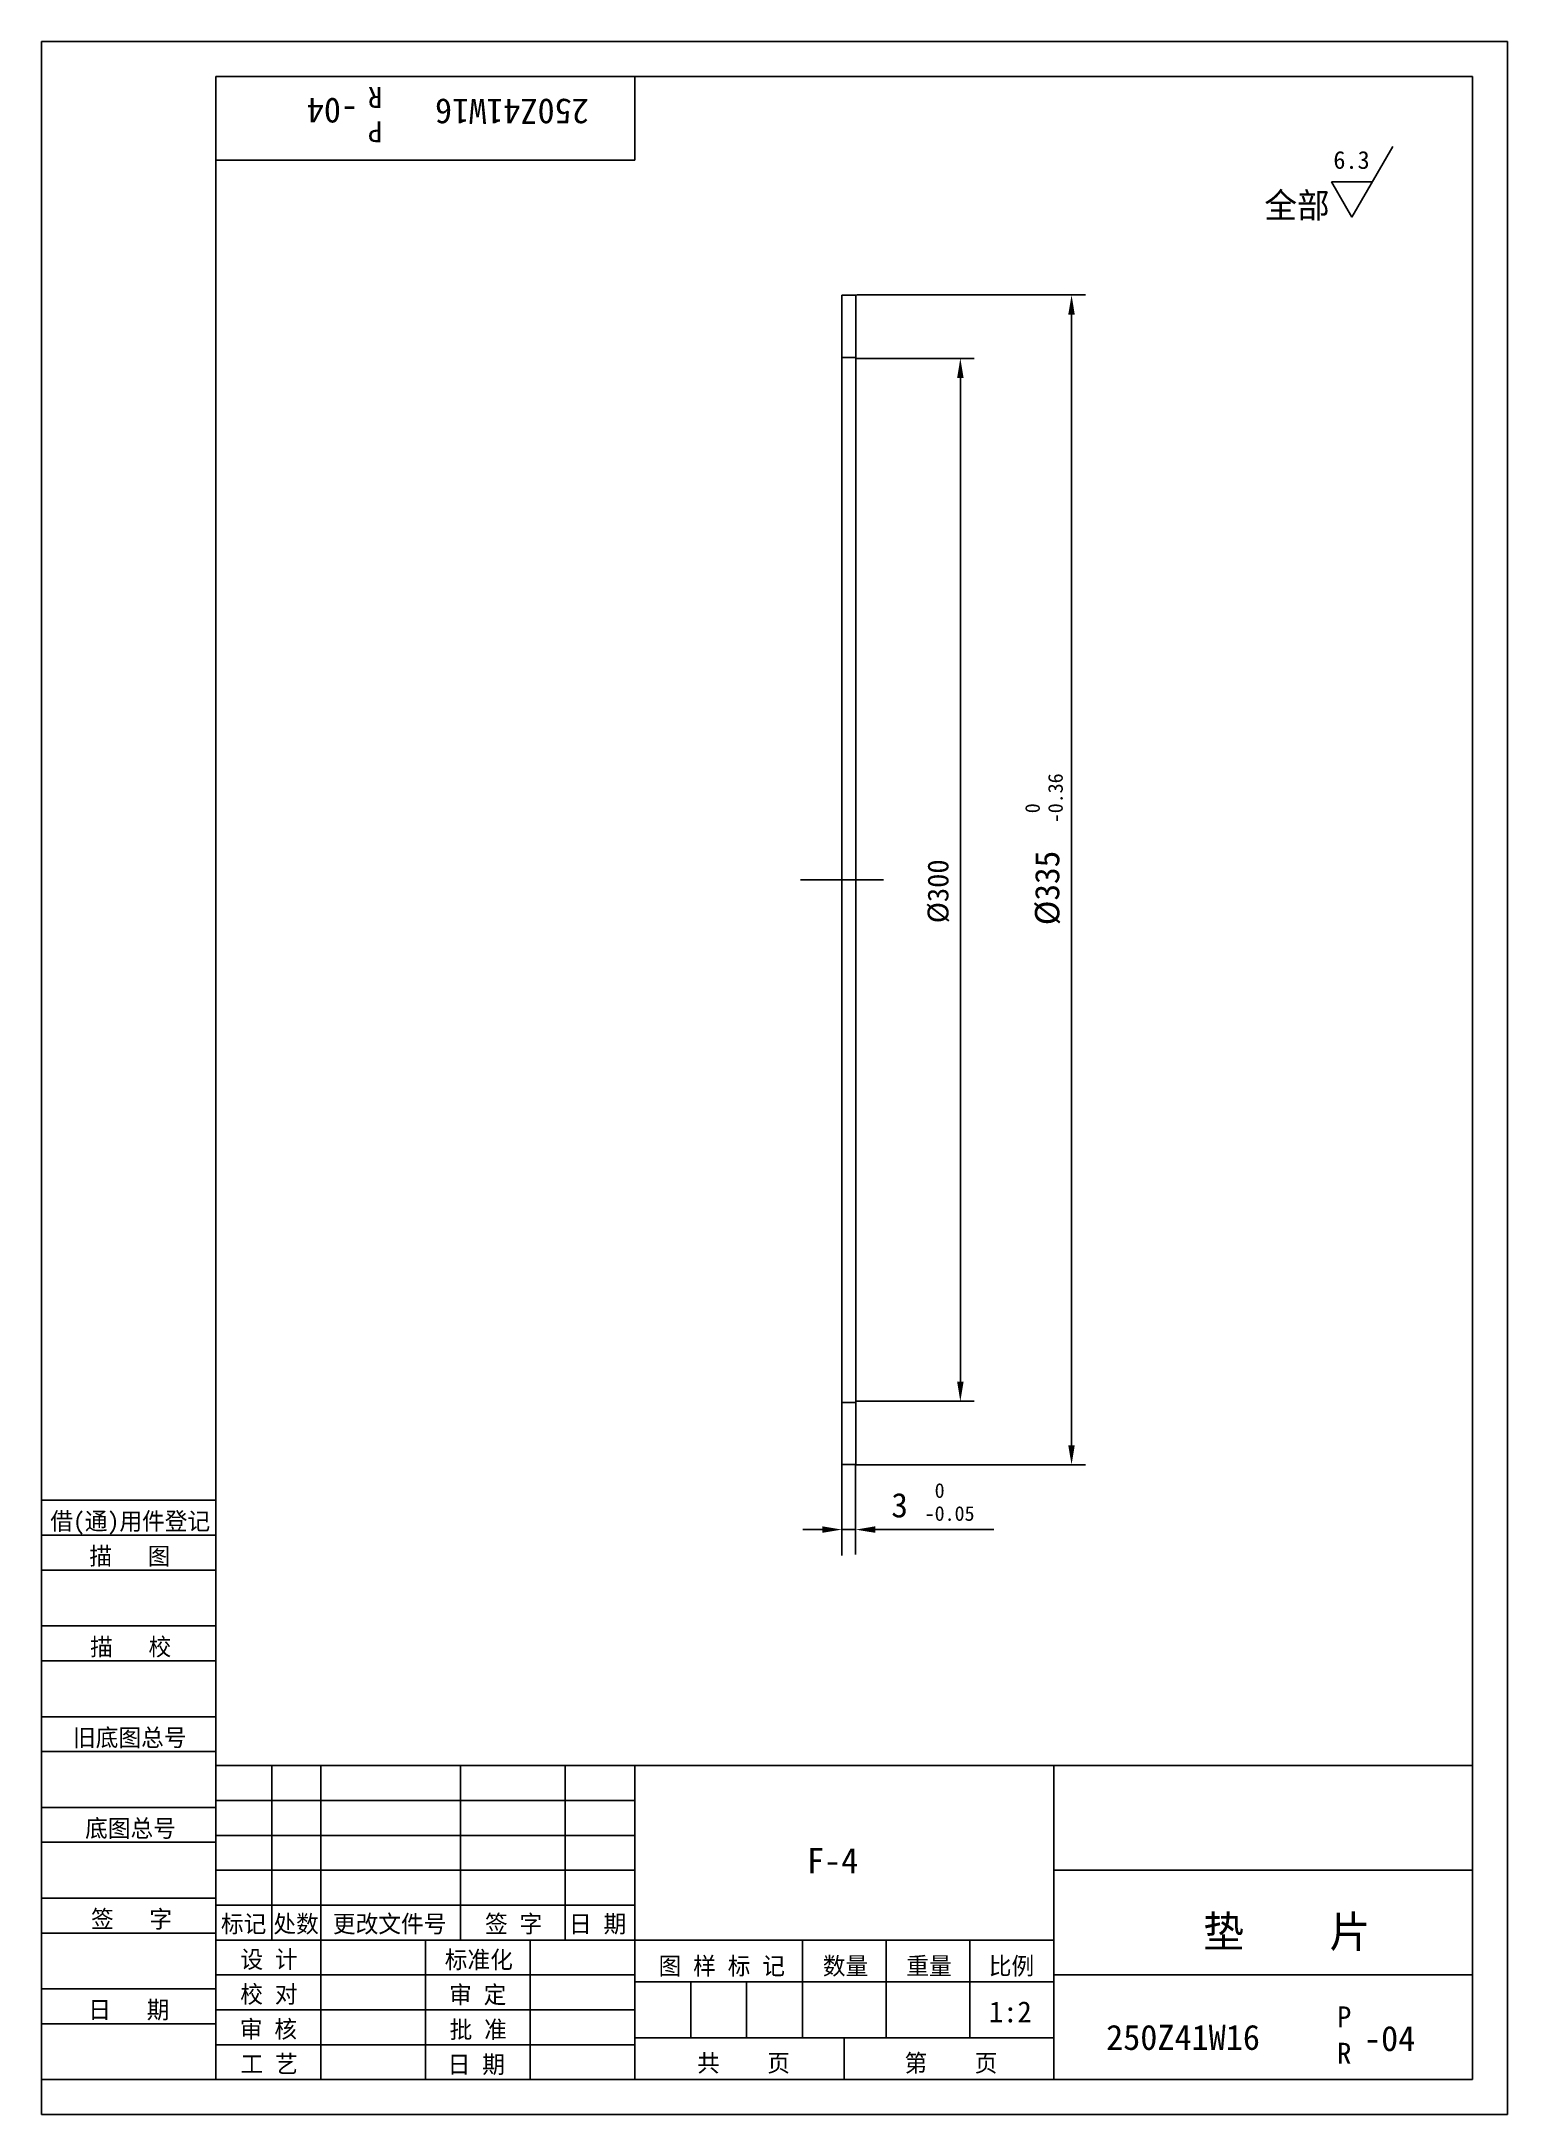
# Model space of a CAD drawing. Header units: metres. Extents: x 0 to 210, y 0 to 297.
import ezdxf

# ---------------------------------------------------------------- set-up
doc = ezdxf.new("R2010")
doc.units = ezdxf.units.M
for name, color, linetype in [('C', 6, 'Continuous'), ('D', 1, 'Continuous'), ('FL', 5, 'Continuous'), ('T', 7, 'Continuous'), ('TL', 4, 'Continuous')]:
    doc.layers.add(name, color=color, linetype=linetype)

# ---------------------------------------------------------------- blocks, each defined once
blk = doc.blocks.new('TUKUN4')
at = {"layer": 'FL'}
for p, q in [((0, 297), (0, 0)), ((210, 297), (0, 297)), ((210, 0), (210, 297)), ((0, 78), (25, 78)), ((0, 70), (25, 70)), ((0, 65), (25, 65)), ((0, 57), (25, 57)), ((0, 52), (25, 52)), ((33, 25), (33, 50)), ((40, 5), (40, 50)), ((60, 25), (60, 50)), ((75, 25), (75, 50)), ((25, 45), (85, 45)), ((0, 44), (25, 44)), ((0, 39), (25, 39)), ((25, 40), (85, 40)), ((25, 35), (85, 35)), ((0, 31), (25, 31)), ((25, 30), (85, 30)), ((0, 26), (25, 26)), ((70, 5), (70, 25)), ((0, 18), (25, 18)), ((25, 20), (85, 20)), ((25, 15), (85, 15)), ((0, 13), (25, 13)), ((25, 10), (85, 10)), ((0, 0), (210, 0))]:
    blk.add_line(p, q, dxfattribs=at)
at = {"layer": 'TL'}
for p, q in [((25, 5), (25, 292)), ((205, 292), (25, 292)), ((85, 292), (85, 280)), ((205, 5), (205, 292)), ((85, 280), (25, 280)), ((0, 88), (25, 88)), ((0, 83), (25, 83)), ((205, 50), (25, 50)), ((85, 5), (85, 50)), ((145, 5), (145, 50)), ((205, 35), (145, 35)), ((145, 25), (25, 25)), ((55, 5), (55, 25)), ((109, 11), (109, 25)), ((121, 11), (121, 25)), ((133, 11), (133, 25)), ((85, 19), (145, 19)), ((93, 11), (93, 19)), ((101, 11), (101, 19)), ((205, 20), (145, 20)), ((145, 11), (85, 11)), ((115, 5), (115, 11)), ((0, 5), (205, 5))]:
    blk.add_line(p, q, dxfattribs=at)
at = {"layer": 'T'}
for s, p in [('借(通)用件登记', (1.26, 83.76)), ('描   图', (6.86, 78.76)), ('描   校', (6.98, 65.76)), ('旧底图总号', (4.52, 52.76)), ('底图总号', (6.25, 39.76)), ('签   字', (7.1, 26.76)), ('标记', (25.71, 26.07)), ('处数', (33.22, 26.07)), ('更改文件号', (41.75, 26.07)), ('签 字', (63.53, 26.07)), ('日 期', (75.57, 26.07)), ('设 计', (28.5, 20.99)), ('标准化', (57.77, 20.93)), ('图 样 标 记', (88.4, 20.04)), ('数量', (111.92, 20.04)), ('重量', (123.88, 20.04)), ('比例', (135.7, 20.04)), ('校 对', (28.48, 15.99)), ('审 定', (58.39, 15.93)), ('日   期', (6.72, 13.76)), ('审 核', (28.41, 10.99)), ('批 准', (58.46, 10.93)), ('共    页', (93.91, 6.13)), ('第    页', (123.62, 6.13)), ('工 艺', (28.52, 5.99)), ('日 期', (58.18, 5.93))]:
    blk.add_text(s, height=2.5, dxfattribs=at).set_placement(p)

msp = doc.modelspace()

# ---------------------------------------------------------------- linework, layer by layer
at = {"layer": 'C'}
msp.add_line((108.73, 176.88), (120.6, 176.88), dxfattribs=at)
at = {"layer": 'D'}
for p, q in [((193.57, 281.97), (187.72, 271.83)), ((187.72, 271.83), (184.79, 276.9)), ((184.79, 276.9), (190.65, 276.9)), ((116.73, 260.68), (149.55, 260.68)), ((147.55, 95.89), (147.55, 257.88)), ((116.73, 251.6), (133.62, 251.6)), ((131.62, 248.8), (131.62, 104.98)), ((116.73, 102.18), (133.62, 102.18)), ((114.65, 93.17), (114.65, 84.78)), ((116.62, 93.17), (116.62, 84.78)), ((116.73, 93.09), (149.55, 93.09)), ((111.85, 83.8), (109.05, 83.8)), ((114.65, 84.78), (114.65, 80.09)), ((114.65, 83.8), (116.62, 83.8)), ((116.62, 84.78), (116.62, 80.24)), ((119.42, 83.8), (122.22, 83.8)), ((122.22, 83.8), (124.64, 83.8)), ((124.64, 83.8), (136.42, 83.8))]:
    msp.add_line(p, q, dxfattribs=at)
for points in [[(147.08, 257.88), (148.01, 257.88), (147.55, 260.68)], [(131.16, 248.8), (132.09, 248.8), (131.62, 251.6)], [(131.16, 104.98), (132.09, 104.98), (131.62, 102.18)], [(147.08, 95.89), (148.01, 95.89), (147.55, 93.09)], [(111.85, 84.27), (111.85, 83.34), (114.65, 83.8)], [(119.42, 84.27), (119.42, 83.34), (116.62, 83.8)]]:
    msp.add_solid(points, dxfattribs=at)
at = {"layer": 'TL'}
for p, q in [((116.64, 260.63), (114.64, 260.63)), ((114.64, 260.63), (114.64, 251.69)), ((116.64, 251.88), (116.64, 260.63)), ((114.64, 251.69), (114.64, 176.88)), ((116.58, 251.72), (114.65, 251.72)), ((116.64, 176.88), (116.64, 251.88)), ((114.64, 102.06), (114.64, 176.87)), ((116.64, 176.87), (116.64, 101.87)), ((114.64, 93.12), (114.64, 102.06)), ((116.58, 102.03), (114.65, 102.03)), ((116.64, 101.87), (116.64, 93.12)), ((116.64, 93.12), (114.64, 93.12))]:
    msp.add_line(p, q, dxfattribs=at)

# ---------------------------------------------------------------- block references
at = {"layer": 'D'}
msp.add_blockref('TUKUN4', (0, 0), dxfattribs=at)

# ---------------------------------------------------------------- texts
for s, height, rotation, p in [('-04', 3.6, 180, (45.35, 288.89)), ('R', 3, 180, (48.81, 290.47)), ('250Z41W16', 3.6, 180, (78.41, 288.78)), ('P', 3, 180, (48.81, 285.56)), ('-0.36', 2.1, 90, (146.29, 185)), (' 0', 2.1, 90, (143, 185)), ('%%c300', 3, 90, (129.92, 170.67)), ('%%C335', 3.5, 90, (145.8, 170.38))]:
    msp.add_text(s, height=height, rotation=rotation, dxfattribs=at).set_placement(p)
for s, height, p in [('6.3', 2.55, (185.05, 278.75)), ('全部', 3.6, (175.16, 271.72)), (' 0', 2.1, (126.51, 88.35)), ('3', 3.5, (121.73, 85.55)), ('-0.05', 2.1, (126.51, 85.06)), ('F-4', 3.6, (109.65, 34.58)), ('垫    片', 4.5, (166.4, 23.94)), ('1:2', 3, (135.72, 13.21)), ('P', 3, (185.59, 12.5)), ('250Z41W16', 3.6, (152.5, 9.26)), ('-04', 3.6, (189.44, 9.1)), ('R', 3, (185.59, 7.28))]:
    msp.add_text(s, height=height, dxfattribs=at).set_placement(p)

doc.saveas('drawing.dxf')
